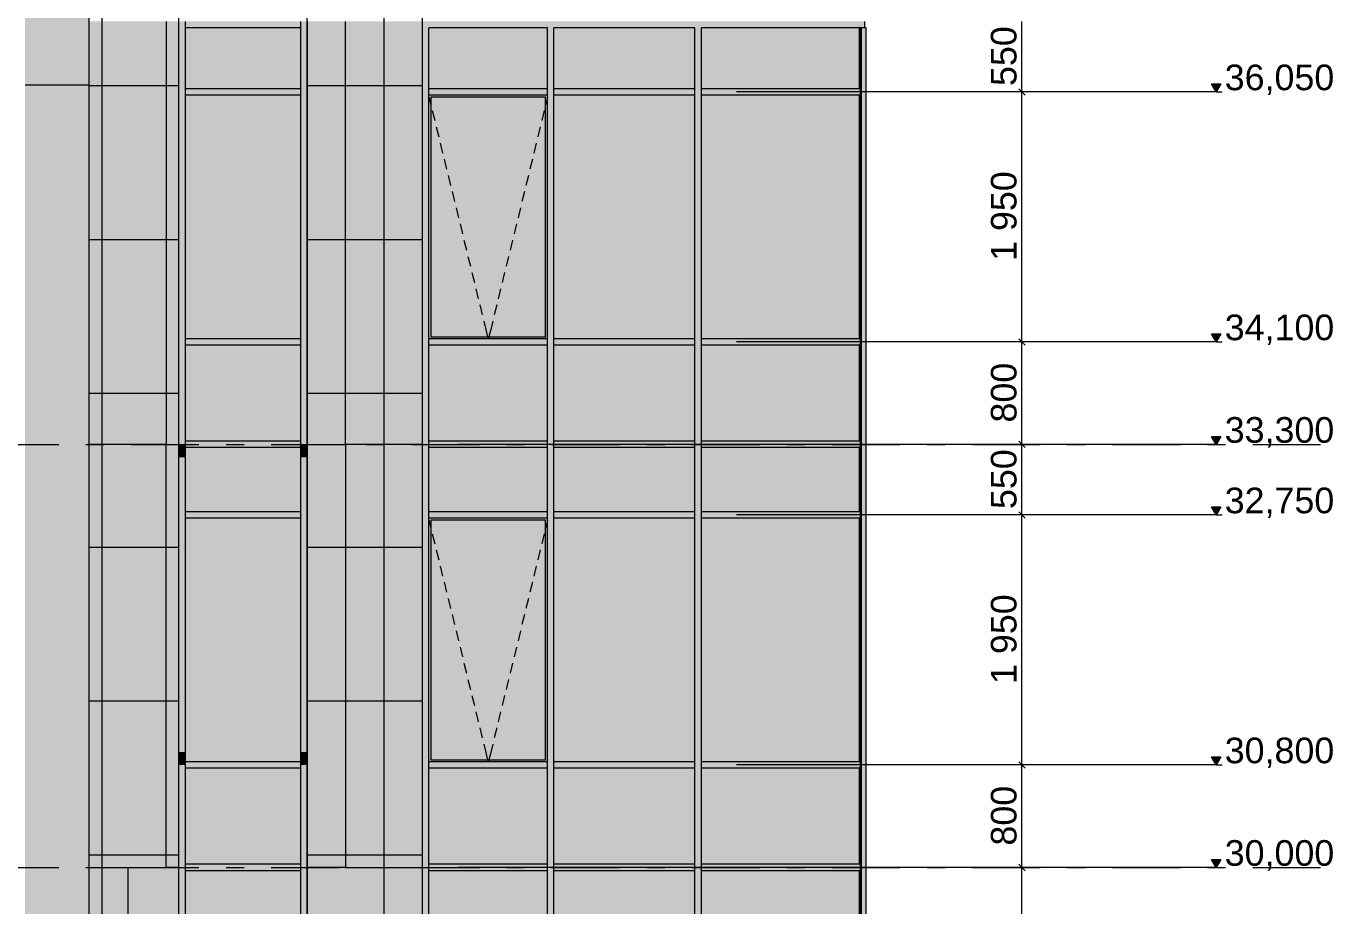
# Model space of a CAD drawing. Header units: millimetres. Extents: x 1499747 to 4230374, y -28481 to 441852.
# Drawn here: x 4068450 to 4078642, y 393529 to 400392 of the extents above; entities that cross this region are included whole.
import ezdxf

# ---------------------------------------------------------------- set-up
doc = ezdxf.new("R2010")
doc.units = ezdxf.units.MM
doc.header["$MEASUREMENT"] = 0
doc.layers.add('Чертеж и Рисунок', color=7, linetype='Continuous')
doc.styles.add('РЎР“Р•РќР•Р\xa0Р\x98Р\xa0_РЎРўР\x98Р›Р¬_2', font='')
doc.styles.get('РЎР“Р•РќР•Р\xa0Р\x98Р\xa0_РЎРўР\x98Р›Р¬_2').set_extended_font_data('GOST Common', italic=True)

msp = doc.modelspace()

# ---------------------------------------------------------------- hatches: boundary and pattern name
at = {"layer": 'Чертеж и Рисунок', "linetype": 'Continuous', "lineweight": 0, "true_color": 0xbc9a89}
msp.add_hatch(color=33, dxfattribs=at).paths.add_polyline_path([(4068441.89505, 407478.46295), (4068441.89505, 399933.01142), (4068941.89582, 399933.01142), (4068941.89582, 407478.46295)])
at = {"layer": 'Чертеж и Рисунок', "linetype": 'Continuous', "lineweight": 0, "true_color": 0x868d8e}
for points in [[(4068941.89582, 400428.41218), (4068941.89582, 397128.40713), (4069541.89673, 397128.40713), (4069541.89673, 400428.41218)], [(4070942.09887, 400428.41218), (4070942.09887, 397128.40713), (4071542.09979, 397128.40713), (4071542.09979, 400428.41218)], [(4069541.89673, 397128.40713), (4069541.89673, 393828.40209), (4069642.09689, 393828.40209), (4069642.09689, 397128.40713)], [(4070642.09842, 397128.40713), (4070642.09842, 393828.40209), (4070942.09887, 393828.40209), (4070942.09887, 397128.40713)], [(4068941.89582, 393828.40209), (4068941.89582, 390528.39705), (4069241.89628, 390528.39705), (4069241.89628, 393828.40209)], [(4071242.09933, 393828.40209), (4071242.09933, 390528.39705), (4071542.09979, 390528.39705), (4071542.09979, 393828.40209)]]:
    msp.add_hatch(color=252, dxfattribs=at).paths.add_polyline_path(points)
at = {"layer": 'Чертеж и Рисунок', "linetype": 'Continuous', "lineweight": 0, "true_color": 0xffffff}
for points in [[(4069541.89673, 400428.41218), (4069541.89673, 397128.40713), (4069642.09689, 397128.40713), (4069642.09689, 400428.41218)], [(4070642.09842, 400428.41218), (4070642.09842, 397128.40713), (4070942.09887, 397128.40713), (4070942.09887, 400428.41218)], [(4068441.89505, 399933.01142), (4068441.89505, 373528.37108), (4068941.89582, 373528.37108), (4068941.89582, 399933.01142)], [(4068941.89582, 397128.40713), (4068941.89582, 393828.40209), (4069541.89673, 393828.40209), (4069541.89673, 397128.40713)], [(4070942.09887, 397128.40713), (4070942.09887, 393828.40209), (4071542.09979, 393828.40209), (4071542.09979, 397128.40713)], [(4069241.89628, 393828.40209), (4069241.89628, 390528.39705), (4069642.09689, 390528.39705), (4069642.09689, 393828.40209)], [(4070642.09842, 393828.40209), (4070642.09842, 390528.39705), (4071242.09933, 390528.39705), (4071242.09933, 393828.40209)]]:
    msp.add_hatch(color=7, dxfattribs=at).paths.add_polyline_path(points)
at = {"layer": 'Чертеж и Рисунок', "linetype": 'Continuous', "lineweight": 0, "true_color": 0x2e2e2e}
for points in [[(4069642.09689, 399878.41134), (4069692.09696, 399878.41134), (4069692.09696, 400428.41218), (4069642.09689, 400428.41218)], [(4069692.09696, 400428.41218), (4069692.09696, 400378.4121), (4070592.09834, 400378.4121), (4070592.09834, 400428.41218)], [(4070642.09842, 399878.41134), (4070642.09842, 400428.41218), (4070592.09834, 400428.41218), (4070592.09834, 399878.41134)], [(4071592.09987, 399878.41134), (4071592.09987, 400378.4121), (4071542.09979, 400428.41218), (4071542.09979, 399878.41134)], [(4072542.10132, 400428.41218), (4071542.09979, 400428.41218), (4071592.09987, 400378.4121), (4072517.10128, 400378.4121)], [(4072517.10128, 399878.41134), (4072567.10136, 399878.41134), (4072567.10136, 400378.4121), (4072542.10132, 400428.41218), (4072517.10128, 400378.4121)], [(4073692.00308, 400428.41218), (4072542.10132, 400428.41218), (4072567.10136, 400378.4121), (4073667.00304, 400378.4121)], [(4073667.00304, 400378.4121), (4073667.00304, 399878.41134), (4073717.00311, 399878.41134), (4073717.00311, 400378.4121), (4073692.00308, 400428.41218)], [(4074992.00506, 400428.41218), (4073692.00308, 400428.41218), (4073717.00311, 400378.4121), (4074992.00506, 400378.4121)], [(4074946.60499, 400378.4121), (4074946.60499, 399903.41137), (4074956.60501, 399903.41137), (4074956.60501, 399878.41134), (4074958.40501, 399878.41134), (4074958.40501, 400378.4121)], [(4074958.40501, 399878.41134), (4074965.50502, 399878.41134), (4074965.50502, 400378.4121), (4074958.40501, 400378.4121)], [(4074965.50502, 399878.41134), (4075000.90508, 399878.41134), (4075000.90508, 400378.4121), (4074965.50502, 400378.4121)], [(4069642.09689, 399328.4105), (4069692.09696, 399328.4105), (4069692.09696, 399878.41134), (4069642.09689, 399878.41134)], [(4069692.09696, 399903.41137), (4069692.09696, 399853.4113), (4070592.09834, 399853.4113), (4070592.09834, 399903.41137)], [(4070642.09842, 399328.4105), (4070642.09842, 399878.41134), (4070592.09834, 399878.41134), (4070592.09834, 399328.4105)], [(4071592.09987, 397928.40836), (4071592.09987, 399878.41134), (4071542.09979, 399878.41134), (4071542.09979, 397928.40836)], [(4072517.10128, 399853.4113), (4072517.10128, 399903.41137), (4071592.09987, 399903.41137), (4071592.09987, 399853.4113)], [(4072517.10128, 397928.40836), (4072567.10136, 397928.40836), (4072567.10136, 399878.41134), (4072517.10128, 399878.41134)], [(4073051.0021, 399903.41137), (4072567.10136, 399903.41137), (4072567.10136, 399853.4113), (4073051.0021, 399853.4113)], [(4073667.00304, 399853.4113), (4073667.00304, 399903.41137), (4073051.0021, 399903.41137), (4073051.0021, 399853.4113)], [(4073717.00311, 397928.40836), (4073717.00311, 399878.41134), (4073667.00304, 399878.41134), (4073667.00304, 397928.40836)], [(4074956.60501, 399853.4113), (4074956.60501, 399903.41137), (4073717.00311, 399903.41137), (4073717.00311, 399853.4113)], [(4074956.60501, 399853.4113), (4074946.60499, 399853.4113), (4074946.60499, 397953.40839), (4074956.60501, 397953.40839), (4074956.60501, 397928.40836), (4074958.40501, 397928.40836), (4074958.40501, 399878.41134), (4074956.60501, 399878.41134)], [(4074958.40501, 397928.40836), (4074965.50502, 397928.40836), (4074965.50502, 399878.41134), (4074958.40501, 399878.41134)], [(4074965.50502, 397928.40836), (4075000.90508, 397928.40836), (4075000.90508, 399878.41134), (4074965.50502, 399878.41134)], [(4071607.09989, 399838.41127), (4071592.09987, 399853.4113), (4071592.09987, 397953.40839), (4071607.09989, 397968.40842)], [(4071592.09987, 399853.4113), (4071607.09989, 399838.41127), (4072502.10126, 399838.41127), (4072517.10128, 399853.4113)], [(4072502.10126, 397968.40842), (4072517.10128, 397953.40839), (4072517.10128, 399853.4113), (4072502.10126, 399838.41127)], [(4069642.09689, 397928.40836), (4069692.09696, 397928.40836), (4069692.09696, 399328.4105), (4069642.09689, 399328.4105)], [(4070642.09842, 397928.40836), (4070642.09842, 399328.4105), (4070592.09834, 399328.4105), (4070592.09834, 397928.40836)], [(4069642.09689, 397128.40713), (4069692.09696, 397128.40713), (4069692.09696, 397928.40836), (4069642.09689, 397928.40836)], [(4069692.09696, 397953.40839), (4069692.09696, 397903.40832), (4070592.09834, 397903.40832), (4070592.09834, 397953.40839)], [(4070642.09842, 397128.40713), (4070642.09842, 397928.40836), (4070592.09834, 397928.40836), (4070592.09834, 397128.40713)], [(4071592.09987, 397128.40713), (4071592.09987, 397928.40836), (4071542.09979, 397928.40836), (4071542.09979, 397128.40713)], [(4071592.09987, 397953.40839), (4072517.10128, 397953.40839), (4072502.10126, 397968.40842), (4071607.09989, 397968.40842)], [(4072517.10128, 397903.40832), (4072517.10128, 397953.40839), (4071592.09987, 397953.40839), (4071592.09987, 397903.40832)], [(4072517.10128, 397128.40713), (4072567.10136, 397128.40713), (4072567.10136, 397928.40836), (4072517.10128, 397928.40836)], [(4073051.0021, 397953.40839), (4072567.10136, 397953.40839), (4072567.10136, 397903.40832), (4073051.0021, 397903.40832)], [(4073667.00304, 397903.40832), (4073667.00304, 397953.40839), (4073051.0021, 397953.40839), (4073051.0021, 397903.40832)], [(4073717.00311, 397128.40713), (4073717.00311, 397928.40836), (4073667.00304, 397928.40836), (4073667.00304, 397128.40713)], [(4074956.60501, 397903.40832), (4074956.60501, 397953.40839), (4073717.00311, 397953.40839), (4073717.00311, 397903.40832)], [(4074956.60501, 397903.40832), (4074946.60499, 397903.40832), (4074946.60499, 397153.40717), (4074956.60501, 397153.40717), (4074956.60501, 397128.40713), (4074958.40501, 397128.40713), (4074958.40501, 397928.40836), (4074956.60501, 397928.40836)], [(4074958.40501, 397128.40713), (4074965.50502, 397128.40713), (4074965.50502, 397928.40836), (4074958.40501, 397928.40836)], [(4074965.50502, 397128.40713), (4075000.90508, 397128.40713), (4075000.90508, 397928.40836), (4074965.50502, 397928.40836)], [(4069642.09689, 397028.40698), (4069692.09696, 397028.40698), (4069692.09696, 397128.40713), (4069642.09689, 397128.40713)], [(4069692.09696, 397153.40717), (4069692.09696, 397103.4071), (4070592.09834, 397103.4071), (4070592.09834, 397153.40717)], [(4070642.09842, 397028.40698), (4070642.09842, 397128.40713), (4070592.09834, 397128.40713), (4070592.09834, 397028.40698)], [(4071592.09987, 396578.40629), (4071592.09987, 397128.40713), (4071542.09979, 397128.40713), (4071542.09979, 396578.40629)], [(4072517.10128, 397103.4071), (4072517.10128, 397153.40717), (4071592.09987, 397153.40717), (4071592.09987, 397103.4071)], [(4072517.10128, 397128.40713), (4072517.10128, 396578.40629), (4072567.10136, 396578.40629), (4072567.10136, 397128.40713)], [(4073051.0021, 397153.40717), (4072567.10136, 397153.40717), (4072567.10136, 397103.4071), (4073051.0021, 397103.4071)], [(4073667.00304, 397103.4071), (4073667.00304, 397153.40717), (4073051.0021, 397153.40717), (4073051.0021, 397103.4071)], [(4073717.00311, 396578.40629), (4073717.00311, 397128.40713), (4073667.00304, 397128.40713), (4073667.00304, 396578.40629)], [(4074956.60501, 397103.4071), (4074956.60501, 397153.40717), (4073717.00311, 397153.40717), (4073717.00311, 397103.4071)], [(4074946.60499, 396603.40633), (4074956.60501, 396603.40633), (4074956.60501, 396578.40629), (4074958.40501, 396578.40629), (4074958.40501, 397128.40713), (4074956.60501, 397128.40713), (4074956.60501, 397103.4071), (4074946.60499, 397103.4071)], [(4074958.40501, 396578.40629), (4074965.50502, 396578.40629), (4074965.50502, 397128.40713), (4074958.40501, 397128.40713)], [(4074965.50502, 396578.40629), (4075000.90508, 396578.40629), (4075000.90508, 397128.40713), (4074965.50502, 397128.40713)], [(4069642.09689, 396578.40629), (4069692.09696, 396578.40629), (4069692.09696, 397028.40698), (4069642.09689, 397028.40698)], [(4070642.09842, 396578.40629), (4070642.09842, 397028.40698), (4070592.09834, 397028.40698), (4070592.09834, 396578.40629)], [(4069692.09696, 396603.40633), (4069692.09696, 396553.40626), (4070592.09834, 396553.40626), (4070592.09834, 396603.40633)], [(4072517.10128, 396553.40626), (4072517.10128, 396603.40633), (4071592.09987, 396603.40633), (4071592.09987, 396553.40626)], [(4073051.0021, 396603.40633), (4072567.10136, 396603.40633), (4072567.10136, 396553.40626), (4073051.0021, 396553.40626)], [(4073667.00304, 396553.40626), (4073667.00304, 396603.40633), (4073051.0021, 396603.40633), (4073051.0021, 396553.40626)], [(4074956.60501, 396553.40626), (4074956.60501, 396603.40633), (4073717.00311, 396603.40633), (4073717.00311, 396553.40626)], [(4069642.09689, 394728.40347), (4069692.09696, 394728.40347), (4069692.09696, 396578.40629), (4069642.09689, 396578.40629)], [(4070642.09842, 394728.40347), (4070642.09842, 396578.40629), (4070592.09834, 396578.40629), (4070592.09834, 394728.40347)], [(4071592.09987, 394628.40332), (4071592.09987, 396578.40629), (4071542.09979, 396578.40629), (4071542.09979, 394628.40332)], [(4071607.09989, 396538.40623), (4071592.09987, 396553.40626), (4071592.09987, 394653.40335), (4071607.09989, 394668.40338)], [(4071592.09987, 396553.40626), (4071607.09989, 396538.40623), (4072502.10126, 396538.40623), (4072517.10128, 396553.40626)], [(4072502.10126, 394668.40338), (4072517.10128, 394653.40335), (4072517.10128, 396553.40626), (4072502.10126, 396538.40623)], [(4072517.10128, 396578.40629), (4072517.10128, 394628.40332), (4072567.10136, 394628.40332), (4072567.10136, 396578.40629)], [(4073717.00311, 394628.40332), (4073717.00311, 396578.40629), (4073667.00304, 396578.40629), (4073667.00304, 394628.40332)], [(4074956.60501, 396553.40626), (4074946.60499, 396553.40626), (4074946.60499, 394653.40335), (4074956.60501, 394653.40335), (4074956.60501, 394628.40332), (4074958.40501, 394628.40332), (4074958.40501, 396578.40629), (4074956.60501, 396578.40629)], [(4074958.40501, 394628.40332), (4074965.50502, 394628.40332), (4074965.50502, 396578.40629), (4074958.40501, 396578.40629)], [(4074965.50502, 394628.40332), (4075000.90508, 394628.40332), (4075000.90508, 396578.40629), (4074965.50502, 396578.40629)], [(4069642.09689, 394628.40332), (4069692.09696, 394628.40332), (4069692.09696, 394728.40347), (4069642.09689, 394728.40347)], [(4070642.09842, 394628.40332), (4070642.09842, 394728.40347), (4070592.09834, 394728.40347), (4070592.09834, 394628.40332)], [(4071592.09987, 394653.40335), (4072517.10128, 394653.40335), (4072502.10126, 394668.40338), (4071607.09989, 394668.40338)], [(4069642.09689, 393828.40209), (4069692.09696, 393828.40209), (4069692.09696, 394628.40332), (4069642.09689, 394628.40332)], [(4069692.09696, 394653.40335), (4069692.09696, 394603.40328), (4070592.09834, 394603.40328), (4070592.09834, 394653.40335)], [(4070642.09842, 393828.40209), (4070642.09842, 394628.40332), (4070592.09834, 394628.40332), (4070592.09834, 393828.40209)], [(4071592.09987, 393828.40209), (4071592.09987, 394628.40332), (4071542.09979, 394628.40332), (4071542.09979, 393828.40209)], [(4072517.10128, 394603.40328), (4072517.10128, 394653.40335), (4071592.09987, 394653.40335), (4071592.09987, 394603.40328)], [(4072517.10128, 394628.40332), (4072517.10128, 393828.40209), (4072567.10136, 393828.40209), (4072567.10136, 394628.40332)], [(4073051.0021, 394653.40335), (4072567.10136, 394653.40335), (4072567.10136, 394603.40328), (4073051.0021, 394603.40328)], [(4073667.00304, 394603.40328), (4073667.00304, 394653.40335), (4073051.0021, 394653.40335), (4073051.0021, 394603.40328)], [(4073717.00311, 393828.40209), (4073717.00311, 394628.40332), (4073667.00304, 394628.40332), (4073667.00304, 393828.40209)], [(4074956.60501, 394603.40328), (4074956.60501, 394653.40335), (4073717.00311, 394653.40335), (4073717.00311, 394603.40328)], [(4074956.60501, 394603.40328), (4074946.60499, 394603.40328), (4074946.60499, 393853.40213), (4074956.60501, 393853.40213), (4074956.60501, 393828.40209), (4074958.40501, 393828.40209), (4074958.40501, 394628.40332), (4074956.60501, 394628.40332)], [(4074958.40501, 393828.40209), (4074965.50502, 393828.40209), (4074965.50502, 394628.40332), (4074958.40501, 394628.40332)], [(4074965.50502, 393828.40209), (4075000.90508, 393828.40209), (4075000.90508, 394628.40332), (4074965.50502, 394628.40332)], [(4069692.09696, 393853.40213), (4069692.09696, 393803.40205), (4070592.09834, 393803.40205), (4070592.09834, 393853.40213)], [(4072517.10128, 393803.40205), (4072517.10128, 393853.40213), (4071592.09987, 393853.40213), (4071592.09987, 393803.40205)], [(4073051.0021, 393853.40213), (4072567.10136, 393853.40213), (4072567.10136, 393803.40205), (4073051.0021, 393803.40205)], [(4073667.00304, 393803.40205), (4073667.00304, 393853.40213), (4073051.0021, 393853.40213), (4073051.0021, 393803.40205)], [(4074956.60501, 393803.40205), (4074956.60501, 393853.40213), (4073717.00311, 393853.40213), (4073717.00311, 393803.40205)], [(4069642.09689, 393278.40125), (4069692.09696, 393278.40125), (4069692.09696, 393828.40209), (4069642.09689, 393828.40209)], [(4070642.09842, 393278.40125), (4070642.09842, 393828.40209), (4070592.09834, 393828.40209), (4070592.09834, 393278.40125)], [(4071592.09987, 393278.40125), (4071592.09987, 393828.40209), (4071542.09979, 393828.40209), (4071542.09979, 393278.40125)], [(4072517.10128, 393828.40209), (4072517.10128, 393278.40125), (4072567.10136, 393278.40125), (4072567.10136, 393828.40209)], [(4073717.00311, 393278.40125), (4073717.00311, 393828.40209), (4073667.00304, 393828.40209), (4073667.00304, 393278.40125)], [(4074946.60499, 393303.40129), (4074956.60501, 393303.40129), (4074956.60501, 393278.40125), (4074958.40501, 393278.40125), (4074958.40501, 393828.40209), (4074956.60501, 393828.40209), (4074956.60501, 393803.40205), (4074946.60499, 393803.40205)], [(4074958.40501, 393278.40125), (4074965.50502, 393278.40125), (4074965.50502, 393828.40209), (4074958.40501, 393828.40209)], [(4074965.50502, 393278.40125), (4075000.90508, 393278.40125), (4075000.90508, 393828.40209), (4074965.50502, 393828.40209)]]:
    msp.add_hatch(color=250, dxfattribs=at).paths.add_polyline_path(points)
at = {"layer": 'Чертеж и Рисунок', "linetype": 'Continuous', "lineweight": 0, "true_color": 0x84adf9}
for points in [[(4069692.09696, 400378.4121), (4069692.09696, 399903.41137), (4070592.09834, 399903.41137), (4070592.09834, 400378.4121)], [(4071592.09987, 399903.41137), (4072517.10128, 399903.41137), (4072517.10128, 400378.4121), (4071592.09987, 400378.4121)], [(4072567.10136, 399903.41137), (4073667.00304, 399903.41137), (4073667.00304, 400378.4121), (4072567.10136, 400378.4121)], [(4073717.00311, 400378.4121), (4073717.00311, 399903.41137), (4074946.60499, 399903.41137), (4074946.60499, 400378.4121)], [(4069692.09696, 397953.40839), (4070592.09834, 397953.40839), (4070592.09834, 399328.4105), (4070592.09834, 399853.4113), (4069692.09696, 399853.4113)], [(4072502.10126, 397968.40842), (4072502.10126, 399838.41127), (4071607.09989, 399838.41127), (4071607.09989, 397968.40842)], [(4072567.10136, 397953.40839), (4073667.00304, 397953.40839), (4073667.00304, 399853.4113), (4072567.10136, 399853.4113)], [(4073717.00311, 397953.40839), (4074946.60499, 397953.40839), (4074946.60499, 399853.4113), (4073717.00311, 399853.4113)], [(4070592.09834, 397903.40832), (4069692.09696, 397903.40832), (4069692.09696, 397153.40717), (4070592.09834, 397153.40717)], [(4071592.09987, 397903.40832), (4071592.09987, 397153.40717), (4072517.10128, 397153.40717), (4072517.10128, 397903.40832)], [(4072567.10136, 397153.40717), (4073667.00304, 397153.40717), (4073667.00304, 397903.40832), (4072567.10136, 397903.40832)], [(4073717.00311, 397153.40717), (4074946.60499, 397153.40717), (4074946.60499, 397903.40832), (4073717.00311, 397903.40832)], [(4070592.09834, 397103.4071), (4069692.09696, 397103.4071), (4069692.09696, 396603.40633), (4070592.09834, 396603.40633), (4070592.09834, 397028.40698)], [(4071592.09987, 397103.4071), (4071592.09987, 396603.40633), (4072517.10128, 396603.40633), (4072517.10128, 397103.4071)], [(4072567.10136, 396603.40633), (4073667.00304, 396603.40633), (4073667.00304, 397103.4071), (4072567.10136, 397103.4071)], [(4073717.00311, 396603.40633), (4074946.60499, 396603.40633), (4074946.60499, 397103.4071), (4073717.00311, 397103.4071)], [(4069692.09696, 394653.40335), (4070592.09834, 394653.40335), (4070592.09834, 394728.40347), (4070592.09834, 396553.40626), (4069692.09696, 396553.40626)], [(4072502.10126, 394668.40338), (4072502.10126, 396538.40623), (4071607.09989, 396538.40623), (4071607.09989, 394668.40338)], [(4072567.10136, 394653.40335), (4073667.00304, 394653.40335), (4073667.00304, 396553.40626), (4072567.10136, 396553.40626)], [(4073717.00311, 394653.40335), (4074946.60499, 394653.40335), (4074946.60499, 396553.40626), (4073717.00311, 396553.40626)], [(4070592.09834, 394603.40328), (4069692.09696, 394603.40328), (4069692.09696, 393853.40213), (4070592.09834, 393853.40213)], [(4071592.09987, 394603.40328), (4071592.09987, 393853.40213), (4072517.10128, 393853.40213), (4072517.10128, 394603.40328)], [(4072567.10136, 393853.40213), (4073667.00304, 393853.40213), (4073667.00304, 394603.40328), (4072567.10136, 394603.40328)], [(4073717.00311, 393853.40213), (4074946.60499, 393853.40213), (4074946.60499, 394603.40328), (4073717.00311, 394603.40328)], [(4070592.09834, 393803.40205), (4069692.09696, 393803.40205), (4069692.09696, 393303.40129), (4070592.09834, 393303.40129)], [(4072517.10128, 393803.40205), (4071592.09987, 393803.40205), (4071592.09987, 393303.40129), (4072517.10128, 393303.40129)], [(4072567.10136, 393303.40129), (4073667.00304, 393303.40129), (4073667.00304, 393803.40205), (4072567.10136, 393803.40205)], [(4073717.00311, 393303.40129), (4074946.60499, 393303.40129), (4074946.60499, 393803.40205), (4073717.00311, 393803.40205)]]:
    msp.add_hatch(color=161, dxfattribs=at).paths.add_polyline_path(points)
at = {"layer": 'Чертеж и Рисунок', "linetype": 'Continuous', "lineweight": 0, "true_color": 0x000000}
for points in [[(4077731.30925, 399878.41134), (4077767.5093, 399940.91143), (4077695.00919, 399940.91143)], [(4077731.30925, 397928.40836), (4077767.5093, 397990.90845), (4077695.00919, 397990.90845)], [(4077731.30925, 397128.40713), (4077767.5093, 397190.90723), (4077695.00919, 397190.90723)], [(4077731.30925, 396578.40629), (4077767.5093, 396640.90639), (4077695.00919, 396640.90639)], [(4077731.30925, 394628.40332), (4077767.5093, 394690.90341), (4077695.00919, 394690.90341)], [(4077731.30925, 393828.40209), (4077767.5093, 393890.90219), (4077695.00919, 393890.90219)]]:
    msp.add_hatch(color=18, dxfattribs=at).paths.add_polyline_path(points)

# ---------------------------------------------------------------- linework, layer by layer
at = {"layer": 'Чертеж и Рисунок', "color": 7, "linetype": 'Continuous', "lineweight": 5}
for points in [[(4068941.89582, 399933.01142), (4068941.89582, 407478.46295)], [(4069541.89673, 400428.41218), (4069541.89673, 397128.40713)], [(4069642.09689, 397128.40713), (4069642.09689, 400428.41218)], [(4069692.09696, 400378.4121), (4069692.09696, 400428.41218)], [(4070592.09834, 400378.4121), (4069692.09696, 400378.4121)], [(4069692.09696, 399903.41137), (4069692.09696, 400378.4121)], [(4070592.09834, 400378.4121), (4070592.09834, 400428.41218)], [(4070592.09834, 399903.41137), (4070592.09834, 400378.4121)], [(4070642.09842, 400428.41218), (4070642.09842, 397128.40713)], [(4070942.09887, 397128.40713), (4070942.09887, 400428.41218)], [(4071542.09979, 399878.41134), (4071542.09979, 400428.41218)], [(4071592.09987, 399903.41137), (4071592.09987, 400378.4121)], [(4072517.10128, 400378.4121), (4071592.09987, 400378.4121)], [(4072517.10128, 399903.41137), (4072517.10128, 400378.4121)], [(4072567.10136, 399903.41137), (4072567.10136, 400378.4121)], [(4073667.00304, 400378.4121), (4072567.10136, 400378.4121)], [(4073667.00304, 399903.41137), (4073667.00304, 400378.4121)], [(4073717.00311, 399903.41137), (4073717.00311, 400378.4121)], [(4074958.40501, 400378.4121), (4073717.00311, 400378.4121)], [(4074946.60499, 400378.4121), (4074946.60499, 399903.41137)], [(4074958.40501, 399878.41134), (4074958.40501, 400378.4121)], [(4074965.50502, 400378.4121), (4074958.40501, 400378.4121)], [(4074965.50502, 399878.41134), (4074965.50502, 400378.4121)], [(4074992.00506, 400378.4121), (4074965.50502, 400378.4121)], [(4074992.00506, 400378.4121), (4074992.00506, 400428.41218)], [(4075000.90508, 400378.4121), (4074992.00506, 400378.4121)], [(4075000.90508, 399878.41134), (4075000.90508, 400378.4121)], [(4076216.90693, 399878.41134), (4076216.90693, 400428.41218)], [(4068441.89505, 399933.01142), (4068941.89582, 399933.01142)], [(4068941.89582, 373528.37108), (4068941.89582, 399933.01142)], [(4069692.09696, 399878.41134), (4069692.09696, 399903.41137)], [(4070592.09834, 399903.41137), (4069692.09696, 399903.41137)], [(4069692.09696, 399853.4113), (4069692.09696, 399878.41134)], [(4070592.09834, 399878.41134), (4070592.09834, 399903.41137)], [(4070592.09834, 399853.4113), (4070592.09834, 399878.41134)], [(4071542.09979, 397928.40836), (4071542.09979, 399878.41134)], [(4072517.10128, 399903.41137), (4071592.09987, 399903.41137)], [(4071592.09987, 399853.4113), (4071592.09987, 399903.41137)], [(4072517.10128, 399878.41134), (4072517.10128, 399903.41137)], [(4072517.10128, 399853.4113), (4072517.10128, 399878.41134)], [(4073051.0021, 399903.41137), (4072567.10136, 399903.41137)], [(4072567.10136, 399878.41134), (4072567.10136, 399903.41137)], [(4072567.10136, 399853.4113), (4072567.10136, 399878.41134)], [(4073667.00304, 399903.41137), (4073051.0021, 399903.41137)], [(4073667.00304, 399878.41134), (4073667.00304, 399903.41137)], [(4073667.00304, 399853.4113), (4073667.00304, 399878.41134)], [(4074956.60501, 399903.41137), (4073717.00311, 399903.41137)], [(4073717.00311, 399878.41134), (4073717.00311, 399903.41137)], [(4073717.00311, 399853.4113), (4073717.00311, 399878.41134)], [(4076263.807, 399878.41134), (4073992.00353, 399878.41134)], [(4074956.60501, 399903.41137), (4074956.60501, 399853.4113)], [(4074956.60501, 399878.41134), (4074958.40501, 399878.41134)], [(4074958.40501, 397928.40836), (4074958.40501, 399878.41134)], [(4074965.50502, 397928.40836), (4074965.50502, 399878.41134)], [(4075000.90508, 397928.40836), (4075000.90508, 399878.41134)], [(4077731.30925, 399878.41134), (4075262.00547, 399878.41134)], [(4076191.90689, 399903.41137), (4076241.90697, 399853.4113)], [(4076216.90693, 397928.40836), (4076216.90693, 399878.41134)], [(4077731.30925, 399878.41134), (4077695.00919, 399940.91143)], [(4077695.00919, 399940.91143), (4077767.5093, 399940.91143)], [(4077767.5093, 399940.91143), (4077731.30925, 399878.41134)], [(4077731.30925, 399878.41134), (4077778.10932, 399878.41134)], [(4070592.09834, 399853.4113), (4069692.09696, 399853.4113)], [(4069692.09696, 399328.4105), (4069692.09696, 399853.4113)], [(4070592.09834, 399328.4105), (4070592.09834, 399853.4113)], [(4071592.09987, 397953.40839), (4071592.09987, 399853.4113)], [(4072517.10128, 399853.4113), (4071592.09987, 399853.4113)], [(4072502.10126, 399838.41127), (4071607.09989, 399838.41127)], [(4071607.09989, 399838.41127), (4071607.09989, 397968.40842)], [(4072502.10126, 397968.40842), (4072502.10126, 399838.41127)], [(4072517.10128, 397953.40839), (4072517.10128, 399853.4113)], [(4072567.10136, 397953.40839), (4072567.10136, 399853.4113)], [(4073051.0021, 399853.4113), (4072567.10136, 399853.4113)], [(4073667.00304, 399853.4113), (4073051.0021, 399853.4113)], [(4073667.00304, 397953.40839), (4073667.00304, 399853.4113)], [(4073717.00311, 397953.40839), (4073717.00311, 399853.4113)], [(4074956.60501, 399853.4113), (4073717.00311, 399853.4113)], [(4074946.60499, 399853.4113), (4074946.60499, 397953.40839)], [(4069692.09696, 397953.40839), (4069692.09696, 399328.4105)], [(4070592.09834, 397953.40839), (4070592.09834, 399328.4105)], [(4069692.09696, 397928.40836), (4069692.09696, 397953.40839)], [(4070592.09834, 397953.40839), (4069692.09696, 397953.40839)], [(4069692.09696, 397903.40832), (4069692.09696, 397928.40836)], [(4070592.09834, 397928.40836), (4070592.09834, 397953.40839)], [(4070592.09834, 397903.40832), (4070592.09834, 397928.40836)], [(4071542.09979, 397128.40713), (4071542.09979, 397928.40836)], [(4072517.10128, 397953.40839), (4071592.09987, 397953.40839)], [(4071592.09987, 397903.40832), (4071592.09987, 397953.40839)], [(4071607.09989, 397968.40842), (4072502.10126, 397968.40842)], [(4072517.10128, 397928.40836), (4072517.10128, 397953.40839)], [(4072517.10128, 397903.40832), (4072517.10128, 397928.40836)], [(4073051.0021, 397953.40839), (4072567.10136, 397953.40839)], [(4072567.10136, 397928.40836), (4072567.10136, 397953.40839)], [(4072567.10136, 397903.40832), (4072567.10136, 397928.40836)], [(4073667.00304, 397953.40839), (4073051.0021, 397953.40839)], [(4073667.00304, 397928.40836), (4073667.00304, 397953.40839)], [(4073667.00304, 397903.40832), (4073667.00304, 397928.40836)], [(4074956.60501, 397953.40839), (4073717.00311, 397953.40839)], [(4073717.00311, 397928.40836), (4073717.00311, 397953.40839)], [(4073717.00311, 397903.40832), (4073717.00311, 397928.40836)], [(4076263.807, 397928.40836), (4073992.00353, 397928.40836)], [(4074956.60501, 397953.40839), (4074956.60501, 397903.40832)], [(4074956.60501, 397928.40836), (4074958.40501, 397928.40836)], [(4074958.40501, 397128.40713), (4074958.40501, 397928.40836)], [(4074965.50502, 397128.40713), (4074965.50502, 397928.40836)], [(4075000.90508, 397128.40713), (4075000.90508, 397928.40836)], [(4077731.30925, 397928.40836), (4075262.00547, 397928.40836)], [(4076191.90689, 397953.40839), (4076241.90697, 397903.40832)], [(4076216.90693, 397128.40713), (4076216.90693, 397928.40836)], [(4077731.30925, 397928.40836), (4077695.00919, 397990.90845)], [(4077695.00919, 397990.90845), (4077767.5093, 397990.90845)], [(4077767.5093, 397990.90845), (4077731.30925, 397928.40836)], [(4077731.30925, 397928.40836), (4077778.10932, 397928.40836)], [(4069692.09696, 397153.40717), (4069692.09696, 397903.40832)], [(4070592.09834, 397903.40832), (4069692.09696, 397903.40832)], [(4070592.09834, 397153.40717), (4070592.09834, 397903.40832)], [(4071592.09987, 397153.40717), (4071592.09987, 397903.40832)], [(4072517.10128, 397903.40832), (4071592.09987, 397903.40832)], [(4072517.10128, 397153.40717), (4072517.10128, 397903.40832)], [(4072567.10136, 397153.40717), (4072567.10136, 397903.40832)], [(4073051.0021, 397903.40832), (4072567.10136, 397903.40832)], [(4073667.00304, 397903.40832), (4073051.0021, 397903.40832)], [(4073667.00304, 397153.40717), (4073667.00304, 397903.40832)], [(4073717.00311, 397153.40717), (4073717.00311, 397903.40832)], [(4074956.60501, 397903.40832), (4073717.00311, 397903.40832)], [(4074946.60499, 397903.40832), (4074946.60499, 397153.40717)], [(4069541.89673, 397128.40713), (4068941.89582, 397128.40713)], [(4069541.89673, 393828.40209), (4069541.89673, 397128.40713)], [(4069541.89673, 397128.40713), (4069642.09689, 397128.40713)], [(4070592.09834, 397153.40717), (4069692.09696, 397153.40717)], [(4069692.09696, 397128.40713), (4069692.09696, 397153.40717)], [(4069692.09696, 397103.4071), (4069692.09696, 397128.40713)], [(4070592.09834, 397128.40713), (4070592.09834, 397153.40717)], [(4070592.09834, 397103.4071), (4070592.09834, 397128.40713)], [(4070642.09842, 397128.40713), (4070942.09887, 397128.40713)], [(4070942.09887, 397128.40713), (4070942.09887, 393828.40209)], [(4071542.09979, 397128.40713), (4070942.09887, 397128.40713)], [(4071542.09979, 396578.40629), (4071542.09979, 397128.40713)], [(4072517.10128, 397153.40717), (4071592.09987, 397153.40717)], [(4071592.09987, 397103.4071), (4071592.09987, 397153.40717)], [(4077731.30925, 397128.40713), (4071817.10021, 397128.40713)], [(4076263.807, 397128.40713), (4071817.10021, 397128.40713)], [(4072517.10128, 397128.40713), (4072517.10128, 397153.40717)], [(4072517.10128, 397103.4071), (4072517.10128, 397128.40713)], [(4073051.0021, 397153.40717), (4072567.10136, 397153.40717)], [(4072567.10136, 397128.40713), (4072567.10136, 397153.40717)], [(4072567.10136, 397103.4071), (4072567.10136, 397128.40713)], [(4073667.00304, 397153.40717), (4073051.0021, 397153.40717)], [(4073667.00304, 397128.40713), (4073667.00304, 397153.40717)], [(4073667.00304, 397103.4071), (4073667.00304, 397128.40713)], [(4074956.60501, 397153.40717), (4073717.00311, 397153.40717)], [(4073717.00311, 397128.40713), (4073717.00311, 397153.40717)], [(4073717.00311, 397103.4071), (4073717.00311, 397128.40713)], [(4074956.60501, 397153.40717), (4074956.60501, 397103.4071)], [(4074956.60501, 397128.40713), (4074958.40501, 397128.40713)], [(4074958.40501, 396578.40629), (4074958.40501, 397128.40713)], [(4074965.50502, 396578.40629), (4074965.50502, 397128.40713)], [(4075000.90508, 396578.40629), (4075000.90508, 397128.40713)], [(4076191.90689, 397153.40717), (4076241.90697, 397103.4071)], [(4076216.90693, 396578.40629), (4076216.90693, 397128.40713)], [(4077731.30925, 397128.40713), (4077695.00919, 397190.90723)], [(4077695.00919, 397190.90723), (4077767.5093, 397190.90723)], [(4077767.5093, 397190.90723), (4077731.30925, 397128.40713)], [(4077731.30925, 397128.40713), (4077778.10932, 397128.40713)], [(4070592.09834, 397103.4071), (4069692.09696, 397103.4071)], [(4069692.09696, 397028.40698), (4069692.09696, 397103.4071)], [(4069692.09696, 396603.40633), (4069692.09696, 397028.40698)], [(4070592.09834, 397028.40698), (4070592.09834, 397103.4071)], [(4070592.09834, 396603.40633), (4070592.09834, 397028.40698)], [(4071592.09987, 396603.40633), (4071592.09987, 397103.4071)], [(4072517.10128, 397103.4071), (4071592.09987, 397103.4071)], [(4072517.10128, 396603.40633), (4072517.10128, 397103.4071)], [(4072567.10136, 396603.40633), (4072567.10136, 397103.4071)], [(4073051.0021, 397103.4071), (4072567.10136, 397103.4071)], [(4073667.00304, 397103.4071), (4073051.0021, 397103.4071)], [(4073667.00304, 396603.40633), (4073667.00304, 397103.4071)], [(4073717.00311, 396603.40633), (4073717.00311, 397103.4071)], [(4074956.60501, 397103.4071), (4073717.00311, 397103.4071)], [(4074946.60499, 397103.4071), (4074946.60499, 396603.40633)], [(4069692.09696, 396578.40629), (4069692.09696, 396603.40633)], [(4070592.09834, 396603.40633), (4069692.09696, 396603.40633)], [(4070592.09834, 396578.40629), (4070592.09834, 396603.40633)], [(4072517.10128, 396603.40633), (4071592.09987, 396603.40633)], [(4071592.09987, 396553.40626), (4071592.09987, 396603.40633)], [(4072517.10128, 396578.40629), (4072517.10128, 396603.40633)], [(4073051.0021, 396603.40633), (4072567.10136, 396603.40633)], [(4072567.10136, 396578.40629), (4072567.10136, 396603.40633)], [(4073667.00304, 396603.40633), (4073051.0021, 396603.40633)], [(4073667.00304, 396578.40629), (4073667.00304, 396603.40633)], [(4074956.60501, 396603.40633), (4073717.00311, 396603.40633)], [(4073717.00311, 396578.40629), (4073717.00311, 396603.40633)], [(4074956.60501, 396603.40633), (4074956.60501, 396553.40626)], [(4076191.90689, 396603.40633), (4076241.90697, 396553.40626)], [(4077731.30925, 396578.40629), (4077695.00919, 396640.90639)], [(4077695.00919, 396640.90639), (4077767.5093, 396640.90639)], [(4077767.5093, 396640.90639), (4077731.30925, 396578.40629)], [(4069692.09696, 396553.40626), (4069692.09696, 396578.40629)], [(4069692.09696, 394728.40347), (4069692.09696, 396553.40626)], [(4070592.09834, 396553.40626), (4069692.09696, 396553.40626)], [(4070592.09834, 396553.40626), (4070592.09834, 396578.40629)], [(4070592.09834, 394728.40347), (4070592.09834, 396553.40626)], [(4071542.09979, 394628.40332), (4071542.09979, 396578.40629)], [(4071592.09987, 394653.40335), (4071592.09987, 396553.40626)], [(4072517.10128, 396553.40626), (4071592.09987, 396553.40626)], [(4072502.10126, 396538.40623), (4071607.09989, 396538.40623)], [(4071607.09989, 396538.40623), (4071607.09989, 394668.40338)], [(4072502.10126, 394668.40338), (4072502.10126, 396538.40623)], [(4072517.10128, 396553.40626), (4072517.10128, 396578.40629)], [(4072517.10128, 394653.40335), (4072517.10128, 396553.40626)], [(4072567.10136, 396553.40626), (4072567.10136, 396578.40629)], [(4072567.10136, 394653.40335), (4072567.10136, 396553.40626)], [(4073051.0021, 396553.40626), (4072567.10136, 396553.40626)], [(4073667.00304, 396553.40626), (4073051.0021, 396553.40626)], [(4073667.00304, 396553.40626), (4073667.00304, 396578.40629)], [(4073667.00304, 394653.40335), (4073667.00304, 396553.40626)], [(4073717.00311, 396553.40626), (4073717.00311, 396578.40629)], [(4073717.00311, 394653.40335), (4073717.00311, 396553.40626)], [(4074956.60501, 396553.40626), (4073717.00311, 396553.40626)], [(4077731.30925, 396578.40629), (4073992.00353, 396578.40629)], [(4076263.807, 396578.40629), (4073992.00353, 396578.40629)], [(4074946.60499, 396553.40626), (4074946.60499, 394653.40335)], [(4074956.60501, 396578.40629), (4074958.40501, 396578.40629)], [(4074958.40501, 394628.40332), (4074958.40501, 396578.40629)], [(4074965.50502, 394628.40332), (4074965.50502, 396578.40629)], [(4075000.90508, 394628.40332), (4075000.90508, 396578.40629)], [(4076216.90693, 394628.40332), (4076216.90693, 396578.40629)], [(4077731.30925, 396578.40629), (4077778.10932, 396578.40629)], [(4069692.09696, 394653.40335), (4069692.09696, 394728.40347)], [(4070592.09834, 394653.40335), (4070592.09834, 394728.40347)], [(4071607.09989, 394668.40338), (4072502.10126, 394668.40338)], [(4077731.30925, 394628.40332), (4077695.00919, 394690.90341)], [(4077695.00919, 394690.90341), (4077767.5093, 394690.90341)], [(4077767.5093, 394690.90341), (4077731.30925, 394628.40332)], [(4069692.09696, 394628.40332), (4069692.09696, 394653.40335)], [(4070592.09834, 394653.40335), (4069692.09696, 394653.40335)], [(4069692.09696, 394603.40328), (4069692.09696, 394628.40332)], [(4069692.09696, 393853.40213), (4069692.09696, 394603.40328)], [(4070592.09834, 394603.40328), (4069692.09696, 394603.40328)], [(4070592.09834, 394628.40332), (4070592.09834, 394653.40335)], [(4070592.09834, 394603.40328), (4070592.09834, 394628.40332)], [(4070592.09834, 393853.40213), (4070592.09834, 394603.40328)], [(4071542.09979, 393828.40209), (4071542.09979, 394628.40332)], [(4072517.10128, 394653.40335), (4071592.09987, 394653.40335)], [(4071592.09987, 394603.40328), (4071592.09987, 394653.40335)], [(4071592.09987, 393853.40213), (4071592.09987, 394603.40328)], [(4072517.10128, 394603.40328), (4071592.09987, 394603.40328)], [(4072517.10128, 394628.40332), (4072517.10128, 394653.40335)], [(4072517.10128, 394603.40328), (4072517.10128, 394628.40332)], [(4072517.10128, 393853.40213), (4072517.10128, 394603.40328)], [(4073051.0021, 394653.40335), (4072567.10136, 394653.40335)], [(4072567.10136, 394628.40332), (4072567.10136, 394653.40335)], [(4072567.10136, 394603.40328), (4072567.10136, 394628.40332)], [(4072567.10136, 393853.40213), (4072567.10136, 394603.40328)], [(4073051.0021, 394603.40328), (4072567.10136, 394603.40328)], [(4073667.00304, 394653.40335), (4073051.0021, 394653.40335)], [(4073667.00304, 394603.40328), (4073051.0021, 394603.40328)], [(4073667.00304, 394628.40332), (4073667.00304, 394653.40335)], [(4073667.00304, 394603.40328), (4073667.00304, 394628.40332)], [(4073667.00304, 393853.40213), (4073667.00304, 394603.40328)], [(4074956.60501, 394653.40335), (4073717.00311, 394653.40335)], [(4073717.00311, 394628.40332), (4073717.00311, 394653.40335)], [(4073717.00311, 394603.40328), (4073717.00311, 394628.40332)], [(4073717.00311, 393853.40213), (4073717.00311, 394603.40328)], [(4074956.60501, 394603.40328), (4073717.00311, 394603.40328)], [(4077731.30925, 394628.40332), (4073992.00353, 394628.40332)], [(4076263.807, 394628.40332), (4073992.00353, 394628.40332)], [(4074946.60499, 394603.40328), (4074946.60499, 393853.40213)], [(4074956.60501, 394653.40335), (4074956.60501, 394603.40328)], [(4074956.60501, 394628.40332), (4074958.40501, 394628.40332)], [(4074958.40501, 393828.40209), (4074958.40501, 394628.40332)], [(4074965.50502, 393828.40209), (4074965.50502, 394628.40332)], [(4075000.90508, 393828.40209), (4075000.90508, 394628.40332)], [(4076191.90689, 394653.40335), (4076241.90697, 394603.40328)], [(4076216.90693, 393828.40209), (4076216.90693, 394628.40332)], [(4077731.30925, 394628.40332), (4077778.10932, 394628.40332)], [(4070592.09834, 393853.40213), (4069692.09696, 393853.40213)], [(4069692.09696, 393828.40209), (4069692.09696, 393853.40213)], [(4070592.09834, 393828.40209), (4070592.09834, 393853.40213)], [(4072517.10128, 393853.40213), (4071592.09987, 393853.40213)], [(4071592.09987, 393803.40205), (4071592.09987, 393853.40213)], [(4072517.10128, 393828.40209), (4072517.10128, 393853.40213)], [(4073051.0021, 393853.40213), (4072567.10136, 393853.40213)], [(4072567.10136, 393828.40209), (4072567.10136, 393853.40213)], [(4073667.00304, 393853.40213), (4073051.0021, 393853.40213)], [(4073667.00304, 393828.40209), (4073667.00304, 393853.40213)], [(4074956.60501, 393853.40213), (4073717.00311, 393853.40213)], [(4073717.00311, 393828.40209), (4073717.00311, 393853.40213)], [(4074956.60501, 393853.40213), (4074956.60501, 393803.40205)], [(4076191.90689, 393853.40213), (4076241.90697, 393803.40205)], [(4077731.30925, 393828.40209), (4077695.00919, 393890.90219)], [(4077695.00919, 393890.90219), (4077767.5093, 393890.90219)], [(4077767.5093, 393890.90219), (4077731.30925, 393828.40209)], [(4068941.89582, 393828.40209), (4069541.89673, 393828.40209)], [(4069241.89628, 393828.40209), (4069241.89628, 390528.39705)], [(4069642.09689, 393828.40209), (4069541.89673, 393828.40209)], [(4069642.09689, 390528.39705), (4069642.09689, 393828.40209)], [(4069692.09696, 393803.40205), (4069692.09696, 393828.40209)], [(4070592.09834, 393803.40205), (4069692.09696, 393803.40205)], [(4069692.09696, 393303.40129), (4069692.09696, 393803.40205)], [(4070592.09834, 393803.40205), (4070592.09834, 393828.40209)], [(4070592.09834, 393303.40129), (4070592.09834, 393803.40205)], [(4070642.09842, 393828.40209), (4070642.09842, 390528.39705)], [(4070942.09887, 393828.40209), (4070642.09842, 393828.40209)], [(4070942.09887, 393828.40209), (4071542.09979, 393828.40209)], [(4071242.09933, 390528.39705), (4071242.09933, 393828.40209)], [(4071542.09979, 393278.40125), (4071542.09979, 393828.40209)], [(4071592.09987, 393303.40129), (4071592.09987, 393803.40205)], [(4072517.10128, 393803.40205), (4071592.09987, 393803.40205)], [(4077731.30925, 393828.40209), (4071817.10021, 393828.40209)], [(4076263.807, 393828.40209), (4071817.10021, 393828.40209)], [(4072517.10128, 393803.40205), (4072517.10128, 393828.40209)], [(4072517.10128, 393303.40129), (4072517.10128, 393803.40205)], [(4072567.10136, 393803.40205), (4072567.10136, 393828.40209)], [(4072567.10136, 393303.40129), (4072567.10136, 393803.40205)], [(4073051.0021, 393803.40205), (4072567.10136, 393803.40205)], [(4073667.00304, 393803.40205), (4073051.0021, 393803.40205)], [(4073667.00304, 393803.40205), (4073667.00304, 393828.40209)], [(4073667.00304, 393303.40129), (4073667.00304, 393803.40205)], [(4073717.00311, 393803.40205), (4073717.00311, 393828.40209)], [(4073717.00311, 393303.40129), (4073717.00311, 393803.40205)], [(4074956.60501, 393803.40205), (4073717.00311, 393803.40205)], [(4074946.60499, 393803.40205), (4074946.60499, 393303.40129)], [(4074956.60501, 393828.40209), (4074958.40501, 393828.40209)], [(4074958.40501, 393278.40125), (4074958.40501, 393828.40209)], [(4074965.50502, 393278.40125), (4074965.50502, 393828.40209)], [(4075000.90508, 393278.40125), (4075000.90508, 393828.40209)], [(4076216.90693, 391328.39827), (4076216.90693, 393828.40209)], [(4077731.30925, 393828.40209), (4077778.10932, 393828.40209)]]:
    msp.add_lwpolyline(points, dxfattribs=at)
at = {"layer": 'Чертеж и Рисунок', "color": 253, "linetype": 'Continuous', "lineweight": 5, "true_color": 0xaaaaaa}
for points in [[(4069042.19597, 373528.37108), (4069042.19597, 404178.45791)], [(4069642.19689, 373528.37108), (4069642.19689, 404178.45791)], [(4070642.19842, 373528.37108), (4070642.19842, 404178.45791)], [(4071242.19933, 373528.37108), (4071242.19933, 404178.45791)], [(4071542.29979, 373528.37108), (4071542.29979, 404178.45791)], [(4068941.89582, 399928.41141), (4069642.19689, 399928.41141)], [(4070642.09842, 399928.41141), (4071542.09979, 399928.41141)], [(4068941.89582, 398728.40958), (4069642.19689, 398728.40958)], [(4070642.09842, 398728.40958), (4071542.09979, 398728.40958)], [(4068941.89582, 397528.40775), (4069642.19689, 397528.40775)], [(4070642.09842, 397528.40775), (4071542.09979, 397528.40775)], [(4068941.89582, 396328.40591), (4069642.19689, 396328.40591)], [(4070642.09842, 396328.40591), (4071542.09979, 396328.40591)], [(4068941.89582, 395128.40408), (4069642.19689, 395128.40408)], [(4070642.09842, 395128.40408), (4071542.09979, 395128.40408)], [(4068941.89582, 393928.40225), (4069642.19689, 393928.40225)], [(4070642.09842, 393928.40225), (4071542.09979, 393928.40225)]]:
    msp.add_lwpolyline(points, dxfattribs=at)
at = {"layer": 'Чертеж и Рисунок', "color": 30, "linetype": 'Continuous', "lineweight": 15, "true_color": 0xff6600}
for points in [[(4071592.09987, 399838.01127), (4071606.09989, 399780.71119)], [(4072517.10128, 399838.01127), (4072503.10126, 399780.71119)], [(4071617.99991, 399732.21111), (4071636.99994, 399654.51099)], [(4072491.20124, 399732.21111), (4072472.20121, 399654.51099)], [(4071648.89995, 399605.91092), (4071667.89998, 399528.2108)], [(4072460.30119, 399605.91092), (4072441.20116, 399528.2108)], [(4071679.8, 399479.61073), (4071698.80003, 399401.91061)], [(4072429.40115, 399479.61073), (4072410.30112, 399401.91061)], [(4071710.70005, 399353.41053), (4071729.70008, 399275.61041)], [(4072398.5011, 399353.41053), (4072379.40107, 399275.61041)], [(4071741.6001, 399227.11034), (4071760.60012, 399149.41022)], [(4072367.50105, 399227.11034), (4072348.50102, 399149.41022)], [(4071772.50014, 399100.81015), (4071791.50017, 399023.11003)], [(4072336.601, 399100.81015), (4072317.60098, 399023.11003)], [(4071803.40019, 398974.50995), (4071822.50022, 398896.80984)], [(4072305.70096, 398974.50995), (4072286.70093, 398896.80984)], [(4071834.30024, 398848.30976), (4071853.40027, 398770.60964)], [(4072274.80091, 398848.30976), (4072255.80088, 398770.60964)], [(4071865.20028, 398722.00957), (4071884.30031, 398644.30945)], [(4072243.90086, 398722.00957), (4072224.90083, 398644.30945)], [(4071896.20033, 398595.70938), (4071915.20036, 398518.00926)], [(4072213.00082, 398595.70938), (4072194.00079, 398518.00926)], [(4071927.10038, 398469.40918), (4071946.10041, 398391.70906)], [(4072182.10077, 398469.40918), (4072163.10074, 398391.70906)], [(4071958.00043, 398343.20899), (4071977.00046, 398265.50887)], [(4072151.20072, 398343.20899), (4072132.20069, 398265.50887)], [(4071988.90047, 398216.9088), (4072007.9005, 398139.20868)], [(4072120.30067, 398216.9088), (4072101.30065, 398139.20868)], [(4072019.80052, 398090.6086), (4072035.60054, 398026.10851)], [(4072035.60054, 398026.10851), (4072049.70057, 397968.40842)], [(4072073.6006, 398026.10851), (4072059.50058, 397968.40842)], [(4072089.40063, 398090.6086), (4072073.6006, 398026.10851)], [(4072049.70057, 397968.40842), (4072053.40057, 397953.40839)], [(4072059.50058, 397968.40842), (4072055.80058, 397953.40839)], [(4071592.09987, 396538.00623), (4071606.09989, 396480.70614)], [(4072517.10128, 396538.00623), (4072503.10126, 396480.70614)], [(4071617.99991, 396432.20607), (4071636.99994, 396354.50595)], [(4072491.20124, 396432.20607), (4072472.20121, 396354.50595)], [(4071648.89995, 396305.90588), (4071667.89998, 396228.20576)], [(4072460.30119, 396305.90588), (4072441.20116, 396228.20576)], [(4071679.8, 396179.60568), (4071698.80003, 396101.90557)], [(4072429.40115, 396179.60568), (4072410.30112, 396101.90557)], [(4071710.70005, 396053.40549), (4071729.70008, 395975.60537)], [(4072398.5011, 396053.40549), (4072379.40107, 395975.60537)], [(4071741.6001, 395927.1053), (4071760.60012, 395849.40518)], [(4072367.50105, 395927.1053), (4072348.50102, 395849.40518)], [(4071772.50014, 395800.80511), (4071791.50017, 395723.10499)], [(4072336.601, 395800.80511), (4072317.60098, 395723.10499)], [(4071803.40019, 395674.50491), (4071822.50022, 395596.80479)], [(4072305.70096, 395674.50491), (4072286.70093, 395596.80479)], [(4071834.30024, 395548.30472), (4071853.40027, 395470.6046)], [(4072274.80091, 395548.30472), (4072255.80088, 395470.6046)], [(4071865.20028, 395422.00453), (4071884.30031, 395344.30441)], [(4072243.90086, 395422.00453), (4072224.90083, 395344.30441)], [(4071896.20033, 395295.70433), (4071915.20036, 395218.00422)], [(4072213.00082, 395295.70433), (4072194.00079, 395218.00422)], [(4071927.10038, 395169.40414), (4071946.10041, 395091.70402)], [(4072182.10077, 395169.40414), (4072163.10074, 395091.70402)], [(4071958.00043, 395043.20395), (4071977.00046, 394965.50383)], [(4072151.20072, 395043.20395), (4072132.20069, 394965.50383)], [(4071988.90047, 394916.90376), (4072007.9005, 394839.20364)], [(4072120.30067, 394916.90376), (4072101.30065, 394839.20364)], [(4072019.80052, 394790.60356), (4072035.60054, 394726.10346)], [(4072089.40063, 394790.60356), (4072073.6006, 394726.10346)], [(4072035.60054, 394726.10346), (4072049.70057, 394668.40338)], [(4072049.70057, 394668.40338), (4072053.40057, 394653.40335)], [(4072059.50058, 394668.40338), (4072055.80058, 394653.40335)], [(4072073.6006, 394726.10346), (4072059.50058, 394668.40338)]]:
    msp.add_lwpolyline(points, dxfattribs=at)
at = {"layer": 'Чертеж и Рисунок', "color": 1, "linetype": 'Continuous', "lineweight": 0}
for points in [[(4068174.99465, 397128.40713), (4068704.19546, 397128.40713)], [(4068915.79578, 397128.40713), (4069056.89599, 397128.40713)], [(4069268.59632, 397128.40713), (4069797.79713, 397128.40713)], [(4070009.39745, 397128.40713), (4070150.49766, 397128.40713)], [(4070362.19799, 397128.40713), (4070891.3988, 397128.40713)], [(4071102.99912, 397128.40713), (4071244.19934, 397128.40713)], [(4071455.79966, 397128.40713), (4071985.00047, 397128.40713)], [(4072196.70079, 397128.40713), (4072337.80101, 397128.40713)], [(4072549.40133, 397128.40713), (4073078.60214, 397128.40713)], [(4073290.30246, 397128.40713), (4073431.40268, 397128.40713)], [(4073643.003, 397128.40713), (4074172.20381, 397128.40713)], [(4074383.90413, 397128.40713), (4074525.00435, 397128.40713)], [(4074736.70467, 397128.40713), (4075265.80548, 397128.40713)], [(4075477.5058, 397128.40713), (4075618.60602, 397128.40713)], [(4075830.30634, 397128.40713), (4076359.40715, 397128.40713)], [(4076571.10747, 397128.40713), (4076712.20769, 397128.40713)], [(4076923.90801, 397128.40713), (4077453.00882, 397128.40713)], [(4077664.70914, 397128.40713), (4077805.80936, 397128.40713)], [(4078017.50968, 397128.40713), (4078546.71049, 397128.40713)], [(4068174.99465, 393828.40209), (4068704.19546, 393828.40209)], [(4068915.79578, 393828.40209), (4069056.89599, 393828.40209)], [(4069268.59632, 393828.40209), (4069797.79713, 393828.40209)], [(4070009.39745, 393828.40209), (4070150.49766, 393828.40209)], [(4070362.19799, 393828.40209), (4070891.3988, 393828.40209)], [(4071102.99912, 393828.40209), (4071244.19934, 393828.40209)], [(4071455.79966, 393828.40209), (4071985.00047, 393828.40209)], [(4072196.70079, 393828.40209), (4072337.80101, 393828.40209)], [(4072549.40133, 393828.40209), (4073078.60214, 393828.40209)], [(4073290.30246, 393828.40209), (4073431.40268, 393828.40209)], [(4073643.003, 393828.40209), (4074172.20381, 393828.40209)], [(4074383.90413, 393828.40209), (4074525.00435, 393828.40209)], [(4074736.70467, 393828.40209), (4075265.80548, 393828.40209)], [(4075477.5058, 393828.40209), (4075618.60602, 393828.40209)], [(4075830.30634, 393828.40209), (4076359.40715, 393828.40209)], [(4076571.10747, 393828.40209), (4076712.20769, 393828.40209)], [(4076923.90801, 393828.40209), (4077453.00882, 393828.40209)], [(4077664.70914, 393828.40209), (4077805.80936, 393828.40209)], [(4078017.50968, 393828.40209), (4078546.71049, 393828.40209)]]:
    msp.add_lwpolyline(points, dxfattribs=at)
at = {"layer": 'Чертеж и Рисунок', "color": 8, "linetype": 'Continuous', "lineweight": 15}
for points in [[(4069642.09689, 393828.40209), (4069642.09689, 397128.40713)], [(4070642.09842, 397128.40713), (4070642.09842, 393828.40209)]]:
    msp.add_lwpolyline(points, dxfattribs=at)

# ---------------------------------------------------------------- texts
at = {"layer": 'Чертеж и Рисунок', "color": 7, "linetype": 'Continuous', "lineweight": 15, "char_height": 200.0004799, "attachment_point": 7, "rotation": 90, "style": 'РЎР“Р•РќР•Р\xa0Р\x98Р\xa0_РЎРўР\x98Р›Р¬_2'}
for s, insert in [('\\A1;{\\pql;\\fArial|b0|i0|c204|p0;\\W1.000000;550}', (4076177.74805, 399924.62202)), ('\\A1;{\\pql;\\fArial|b0|i0|c204|p0;\\W1.000000;1 950}', (4076177.74805, 398560.24807)), ('\\A1;{\\pql;\\fArial|b0|i0|c204|p0;\\W1.000000;800}', (4076177.74805, 397299.63572)), ('\\A1;{\\pql;\\fArial|b0|i0|c204|p0;\\W1.000000;550}', (4076177.74805, 396624.62497)), ('\\A1;{\\pql;\\fArial|b0|i0|c204|p0;\\W1.000000;1 950}', (4076177.74805, 395260.25101)), ('\\A1;{\\pql;\\fArial|b0|i0|c204|p0;\\W1.000000;800}', (4076177.74805, 393999.59816))]:
    msp.add_mtext(s, dxfattribs=dict(at, insert=insert))
at = {"layer": 'Чертеж и Рисунок', "color": 7, "linetype": 'Continuous', "lineweight": 15, "char_height": 200.0004799, "attachment_point": 7, "style": 'РЎР“Р•РќР•Р\xa0Р\x98Р\xa0_РЎРўР\x98Р›Р¬_2'}
for s, insert in [('\\A1;{\\pql;\\fArial|b0|i0|c204|p0;\\W1.000000;36,050}', (4077798.93339, 399854.55914)), ('\\A1;{\\pql;\\fArial|b0|i0|c204|p0;\\W1.000000;34,100}', (4077798.93339, 397904.54308)), ('\\A1;{\\pql;\\fArial|b0|i0|c204|p0;\\W1.000000;33,300}', (4077798.93339, 397104.54584)), ('\\A1;{\\pql;\\fArial|b0|i0|c204|p0;\\W1.000000;32,750}', (4077798.93339, 396554.56208)), ('\\A1;{\\pql;\\fArial|b0|i0|c204|p0;\\W1.000000;30,800}', (4077798.93339, 394604.54602)), ('\\A1;{\\pql;\\fArial|b0|i0|c204|p0;\\W1.000000;30,000}', (4077798.93339, 393804.54878))]:
    msp.add_mtext(s, dxfattribs=dict(at, insert=insert))

doc.saveas('drawing.dxf')
